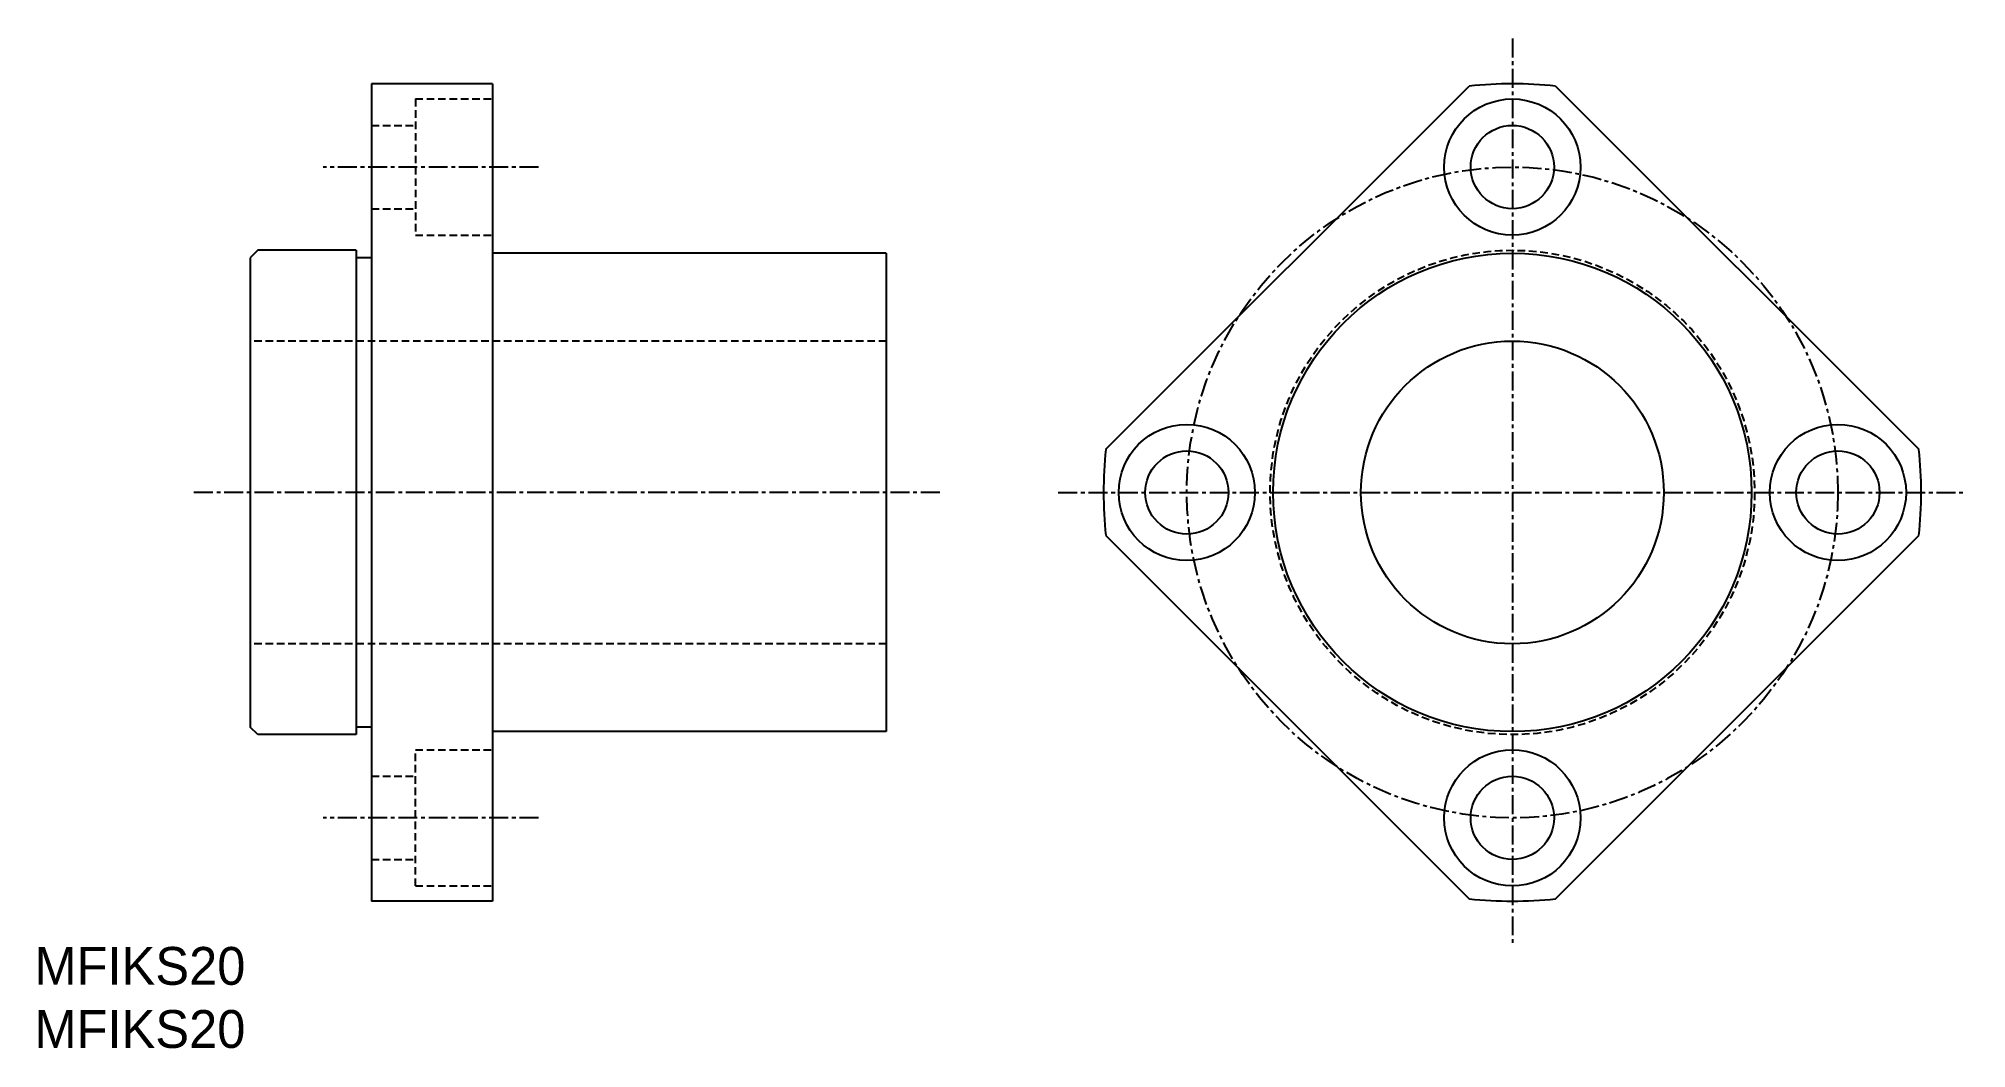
# Model space of a CAD drawing. Extents: x 10 to 138, y 10 to 77.
import ezdxf

# ---------------------------------------------------------------- set-up
doc = ezdxf.new("R2010")
doc.units = 0
doc.linetypes.add('CENTER', pattern=[2, 1.25, -0.25, 0.25, -0.25])
doc.linetypes.add('DASHED', pattern=[0.75, 0.5, -0.25])
doc.layers.get('0').update_dxf_attribs({"linetype": 'CONTINUOUS'})
doc.layers.add('CENTER', color=1, linetype='CENTER')

# ---------------------------------------------------------------- blocks, each defined once
blk = doc.blocks.new('*U2')
for p in [(158.13, 80.34), (158.13, 76.17)]:
    blk.add_text('MFIKS20', height=2.5).set_placement(p)

msp = doc.modelspace()

# ---------------------------------------------------------------- linework, layer by layer
at = {"color": 7, "linetype": 'CONTINUOUS'}
for p, q in [((32.26, 73.7), (32.26, 19.7)), ((40.26, 73.7), (32.26, 73.7)), ((40.26, 73.7), (40.26, 19.7)), ((80.76, 49.55), (104.76, 73.55)), ((110.46, 73.55), (134.46, 49.55)), ((24.76, 62.7), (24.26, 62.2)), ((31.26, 62.7), (24.76, 62.7)), ((31.26, 62.7), (31.26, 30.7)), ((66.26, 62.5), (40.26, 62.5)), ((66.26, 62.5), (66.26, 30.9)), ((24.26, 62.2), (24.26, 31.2)), ((32.26, 62.2), (31.26, 62.2)), ((80.76, 43.85), (104.76, 19.85)), ((110.46, 19.85), (134.46, 43.85)), ((24.76, 30.7), (24.26, 31.2)), ((31.26, 30.7), (24.76, 30.7)), ((32.26, 31.2), (31.26, 31.2)), ((66.26, 30.9), (40.26, 30.9)), ((40.26, 19.7), (32.26, 19.7))]:
    msp.add_line(p, q, dxfattribs=at)
at = {"color": 3, "linetype": 'DASHED'}
for p, q in [((35.16, 72.7), (35.16, 63.7)), ((35.16, 72.7), (40.26, 72.7)), ((32.26, 70.95), (35.16, 70.95)), ((32.26, 65.45), (35.16, 65.45)), ((35.16, 63.7), (40.26, 63.7)), ((66.26, 56.7), (24.26, 56.7)), ((66.26, 36.7), (24.26, 36.7)), ((35.16, 20.7), (35.16, 29.7)), ((35.16, 29.7), (40.26, 29.7)), ((32.26, 27.95), (35.16, 27.95)), ((32.26, 22.45), (35.16, 22.45)), ((35.16, 20.7), (40.26, 20.7))]:
    msp.add_line(p, q, dxfattribs=at)
at = {"color": 7, "linetype": 'CONTINUOUS'}
for centre, radius in [((107.61, 68.2), 4.5), ((107.61, 68.2), 2.75), ((107.61, 46.7), 15.8), ((107.61, 46.7), 10), ((86.11, 46.7), 4.5), ((129.11, 46.7), 4.5), ((86.11, 46.7), 2.75), ((129.11, 46.7), 2.75), ((107.61, 25.2), 4.5), ((107.61, 25.2), 2.75)]:
    msp.add_circle(centre, radius, dxfattribs=at)
at = {"color": 3, "linetype": 'DASHED'}
msp.add_circle((107.61, 46.7), 16, dxfattribs=at)
at = {"color": 7, "linetype": 'CONTINUOUS'}
for start, end in [(83.9424, 96.0576), (173.9424, 186.0576), (353.9424, 6.0576), (263.9424, 276.0576)]:
    msp.add_arc((107.61, 46.7), 27, start, end, dxfattribs=at)
at = {"layer": 'CENTER', "color": 1, "linetype": 'CENTER'}
for p, q in [((107.61, 76.69), (107.61, 16.71)), ((43.29, 68.2), (29.06, 68.2)), ((69.79, 46.7), (20.52, 46.7)), ((77.62, 46.7), (137.6, 46.7)), ((43.29, 25.2), (29.06, 25.2))]:
    msp.add_line(p, q, dxfattribs=at)
msp.add_circle((107.61, 46.7), 21.5, dxfattribs=at)

# ---------------------------------------------------------------- block references
at = {"color": 7, "linetype": 'CONTINUOUS'}
msp.add_blockref('*U2', (-148.13, -66.17), dxfattribs=at)

doc.saveas('drawing.dxf')
